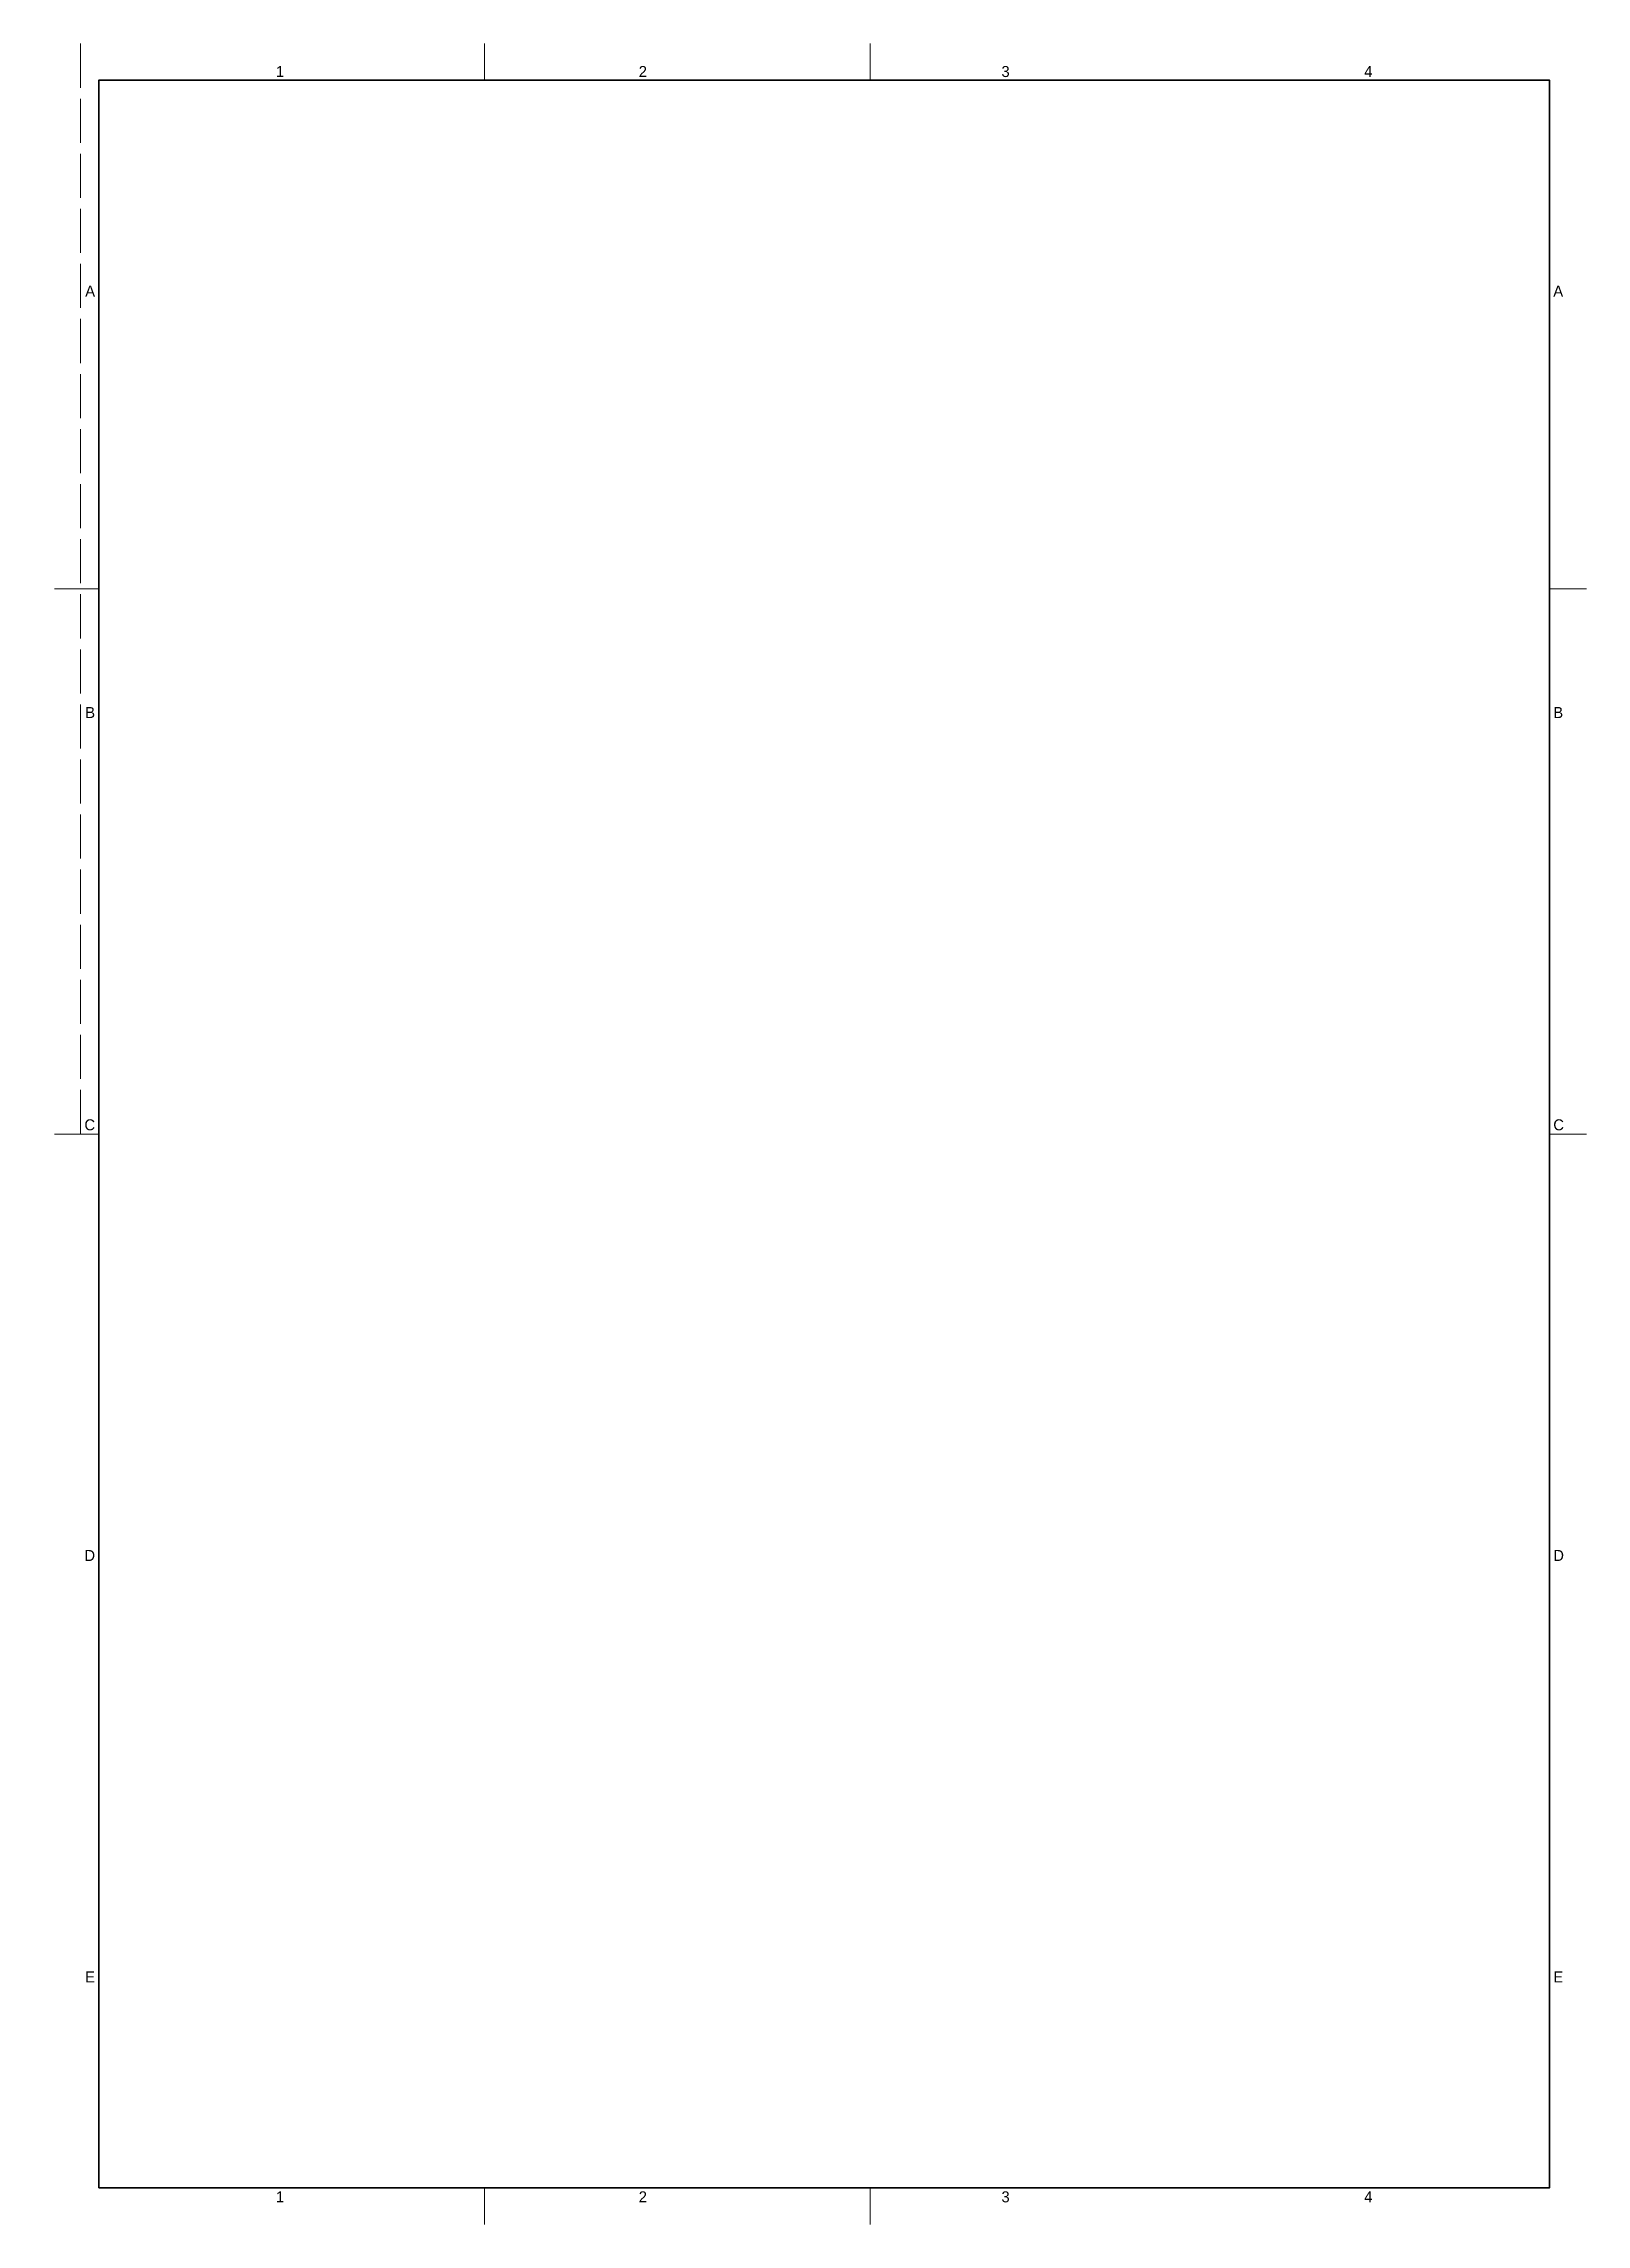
# Model space of a CAD drawing. Header units: millimetres. Extents: x 0 to 420, y 0 to 594.
import ezdxf
from ezdxf.enums import TextEntityAlignment as Align

# ---------------------------------------------------------------- set-up
doc = ezdxf.new("R2010")
doc.units = ezdxf.units.MM
doc.linetypes.add('ACAD_ISO02W100', pattern=[15, 12, -3])
doc.layers.add('ramka tabliczka', color=178, linetype='Continuous', lineweight=35, true_color=0x000000)
doc.styles.add('textstyle3', font='')
doc.styles.get('textstyle3').set_extended_font_data('Fira Sans Compressed')

msp = doc.modelspace()

# ---------------------------------------------------------------- linework, layer by layer
at = {"layer": 'ramka tabliczka', "linetype": 'ACAD_ISO02W100', "lineweight": 18}
for p, q in [((10, 594), (10, 297)), ((120, 584), (120, 594)), ((225, 584), (225, 594)), ((15, 445.5), (0, 445.5)), ((410, 445.5), (420, 445.5)), ((15, 297), (0, 297)), ((410, 297), (420, 297)), ((120, 10), (120, 0)), ((225, 10), (225, 0))]:
    msp.add_line(p, q, dxfattribs=at)
at = {"layer": 'ramka tabliczka', "flags": 128}
msp.add_lwpolyline([(15, 10), (410, 10), (410, 584), (15, 584)], close=True, dxfattribs=at)

# ---------------------------------------------------------------- texts
at = {"layer": 'ramka tabliczka', "style": 'textstyle3'}
for s, p in [('1', (64.375, 584)), ('2', (163.125, 584)), ('3', (261.875, 584)), ('4', (360.625, 584))]:
    msp.add_text(s, height=3, dxfattribs=at).set_placement(p, align=Align.BOTTOM_CENTER)
for s, p in [('A', (14, 526.6)), ('B', (14, 411.8)), ('C', (14, 299.5)), ('D', (14, 182.2)), ('E', (14, 67.4))]:
    msp.add_text(s, height=3, dxfattribs=at).set_placement(p, align=Align.MIDDLE_RIGHT)
for s, p in [('A', (411, 526.6)), ('B', (411, 411.8)), ('C', (411, 299.5)), ('D', (411, 182.2)), ('E', (411, 67.4))]:
    msp.add_text(s, height=3, dxfattribs=at).set_placement(p, align=Align.MIDDLE_LEFT)
for s, p in [('1', (64.375, 9)), ('2', (163.125, 9)), ('3', (261.875, 9)), ('4', (360.625, 9))]:
    msp.add_text(s, height=3, dxfattribs=at).set_placement(p, align=Align.TOP_CENTER)

doc.saveas('drawing.dxf')
